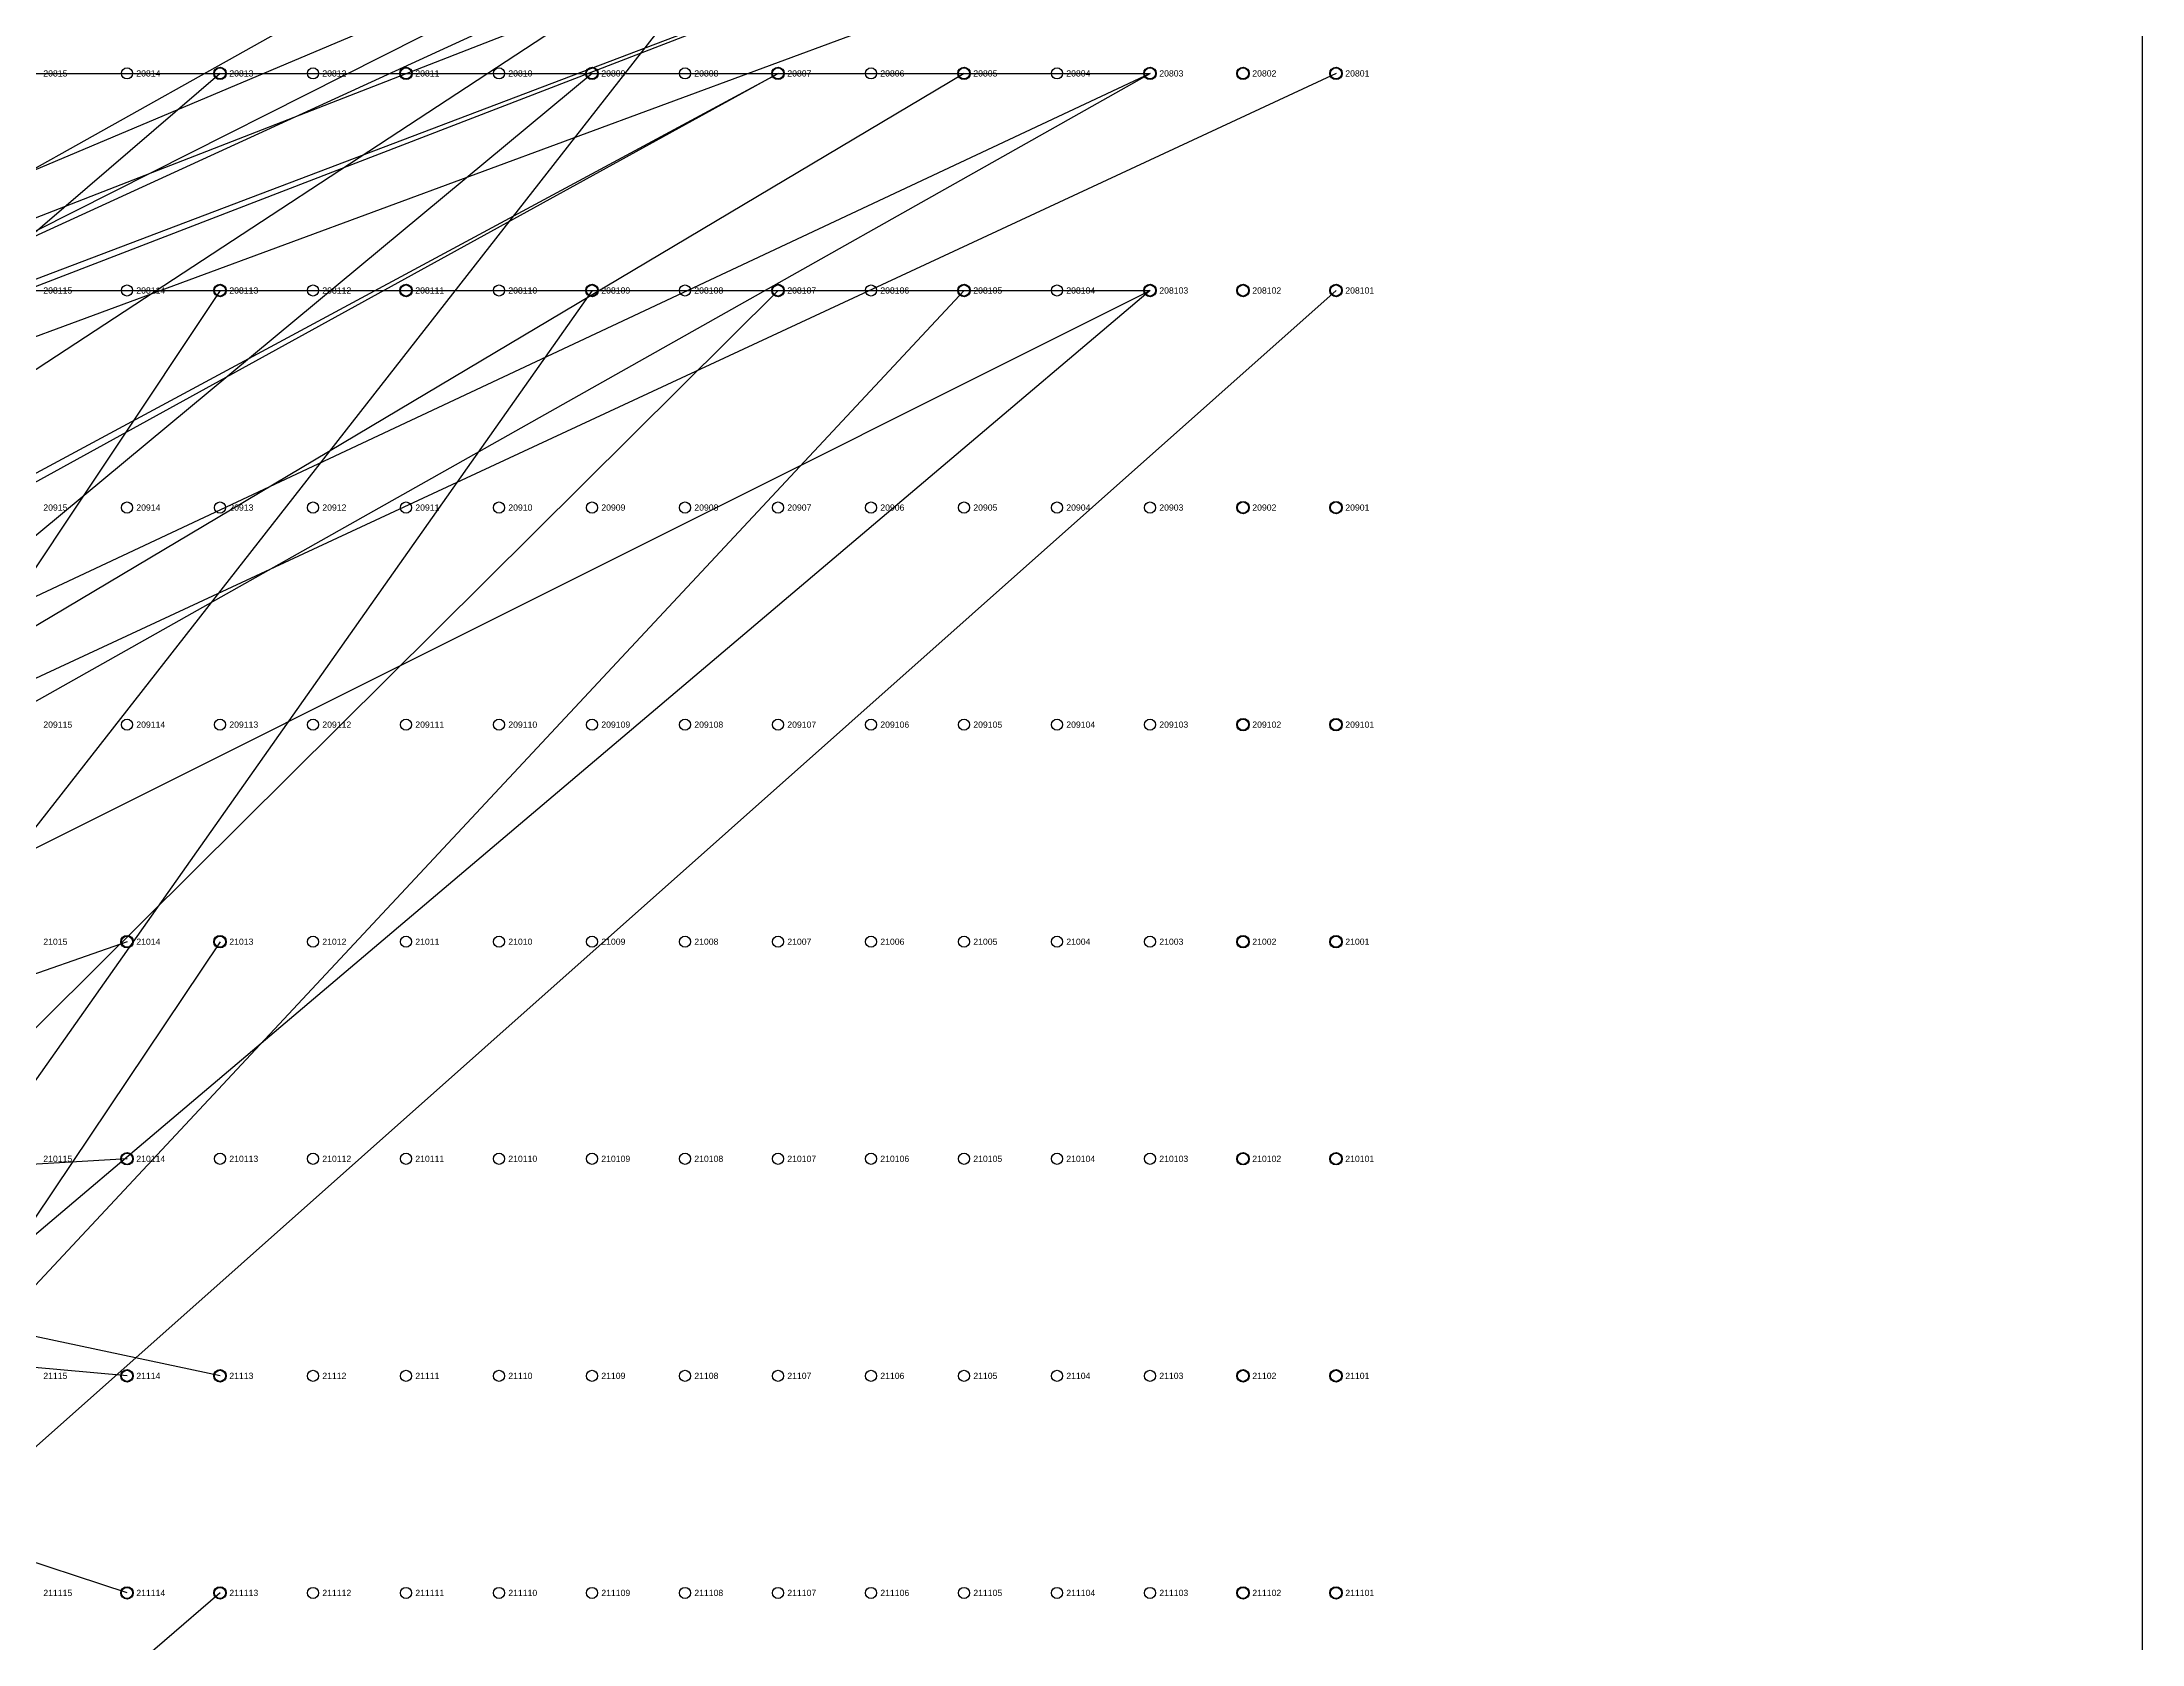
# Model space of a CAD drawing. Extents: x -5 to 376, y -217 to 241.
# Drawn here: x 290.2 to 376.2, y 18.8 to 84.4 of the extents above; entities that cross this region are included whole.
import ezdxf

# ---------------------------------------------------------------- set-up
doc = ezdxf.new("R2010")
doc.units = 0
for name, color, linetype in [('BOTTOM_WIRES_BLACK', 250, 'CONTINUOUS'), ('BOTTOM_WIRES_BLUE', 5, 'CONTINUOUS'), ('BOTTOM_WIRES_RED', 10, 'CONTINUOUS'), ('FIXTURE_INTERFACE_PIN', 4, 'CONTINUOUS'), ('FIXTURE_OUTLINE', 144, 'CONTINUOUS'), ('TESTER_INTERFACE_PIN', 144, 'CONTINUOUS'), ('TESTER_INTERFACE_PIN_LABEL', 144, 'CONTINUOUS')]:
    doc.layers.add(name, color=color, linetype=linetype)
doc.styles.get("Standard").update_dxf_attribs({"font": 'arial.ttf'})

msp = doc.modelspace()

# ---------------------------------------------------------------- linework, layer by layer
at = {"layer": 'BOTTOM_WIRES_BLACK'}
for p, q in [((343.18194, 100.9015), (197.6755, 34.15538)), ((335.56194, 100.9015), (242.93068, 40.20566)), ((327.94194, 100.9015), (242.93068, -7.79526)), ((327.94194, 92.0115), (194.92976, 40.20566)), ((312.70194, 92.0115), (198.12, 27.81046)), ((343.18194, 92.0115), (202.95108, 40.24122)), ((297.46194, 83.1215), (236.47654, 30.68066)), ((327.94194, 83.1215), (245.67642, 34.15538)), ((312.70194, 83.1215), (246.12092, 27.81046)), ((343.18194, 83.1215), (250.952, 40.24122)), ((297.46194, 74.2315), (236.47654, -17.32026)), ((327.94194, 74.2315), (245.67642, -13.84554)), ((312.70194, 74.2315), (246.12092, -20.19046)), ((343.18194, 74.2315), (250.952, -7.7597))]:
    msp.add_line(p, q, dxfattribs=at)
at = {"layer": 'BOTTOM_WIRES_BLUE'}
for p, q in [((293.65194, 47.5615), (254.33274, 33.80486)), ((297.46194, 47.5615), (258.82092, -10.03046)), ((297.46194, 29.7815), (258.82092, 37.97046)), ((293.65194, 38.6715), (260.09092, 36.70046)), ((293.65194, 20.8915), (254.33274, 33.80486)), ((293.65194, 29.7815), (257.35026, 33.01746)), ((297.46194, 20.8915), (260.09092, -11.30046))]:
    msp.add_line(p, q, dxfattribs=at)
at = {"layer": 'BOTTOM_WIRES_RED'}
for p, q in [((179.35194, 20.8915), (320.32194, 92.0115)), ((179.35194, 31.72968), (335.56194, 92.0115)), ((320.32194, 92.0115), (183.9214, 34.47796)), ((335.56194, 92.0115), (183.9214, 34.47796)), ((221.26194, 29.7815), (320.32194, 83.1215)), ((225.07194, 20.8915), (335.56194, 83.1215)), ((320.32194, 83.1215), (231.92232, 34.47796)), ((335.56194, 83.1215), (231.92232, 34.47796)), ((289.84194, 83.1215), (305.08194, 83.1215)), ((305.08194, 83.1215), (335.56194, 83.1215)), ((228.88194, 20.8915), (335.56194, 74.2315)), ((320.32194, 74.2315), (231.92232, -13.52296)), ((335.56194, 74.2315), (231.92232, -13.52296)), ((289.84194, 74.2315), (305.08194, 74.2315)), ((305.08194, 74.2315), (335.56194, 74.2315))]:
    msp.add_line(p, q, dxfattribs=at)
at = {"layer": 'FIXTURE_INTERFACE_PIN'}
for centre in [(297.46194, 83.1215), (305.08194, 83.1215), (312.70194, 83.1215), (320.32194, 83.1215), (327.94194, 83.1215), (335.56194, 83.1215), (339.37194, 83.1215), (343.18194, 83.1215), (297.46194, 74.2315), (305.08194, 74.2315), (312.70194, 74.2315), (320.32194, 74.2315), (327.94194, 74.2315), (335.56194, 74.2315), (339.37194, 74.2315), (343.18194, 74.2315), (339.37194, 65.3415), (343.18194, 65.3415), (339.37194, 56.4515), (343.18194, 56.4515), (293.65194, 47.5615), (297.46194, 47.5615), (339.37194, 47.5615), (343.18194, 47.5615), (293.65194, 38.6715), (339.37194, 38.6715), (343.18194, 38.6715), (293.65194, 29.7815), (297.46194, 29.7815), (339.37194, 29.7815), (343.18194, 29.7815), (293.65194, 20.8915), (297.46194, 20.8915), (339.37194, 20.8915), (343.18194, 20.8915)]:
    msp.add_circle(centre, 0.254, dxfattribs=at)
at = {"layer": 'FIXTURE_OUTLINE'}
msp.add_line((376.20194, 240.6015), (376.20194, -216.5985), dxfattribs=at)
at = {"layer": 'TESTER_INTERFACE_PIN'}
for centre in [(293.65194, 83.1215), (297.46194, 83.1215), (301.27194, 83.1215), (305.08194, 83.1215), (308.89194, 83.1215), (312.70194, 83.1215), (316.51194, 83.1215), (320.32194, 83.1215), (324.13194, 83.1215), (327.94194, 83.1215), (331.75194, 83.1215), (335.56194, 83.1215), (339.37194, 83.1215), (343.18194, 83.1215), (293.65194, 74.2315), (297.46194, 74.2315), (301.27194, 74.2315), (305.08194, 74.2315), (308.89194, 74.2315), (312.70194, 74.2315), (316.51194, 74.2315), (320.32194, 74.2315), (324.13194, 74.2315), (327.94194, 74.2315), (331.75194, 74.2315), (335.56194, 74.2315), (339.37194, 74.2315), (343.18194, 74.2315), (293.65194, 65.3415), (297.46194, 65.3415), (301.27194, 65.3415), (305.08194, 65.3415), (308.89194, 65.3415), (312.70194, 65.3415), (316.51194, 65.3415), (320.32194, 65.3415), (324.13194, 65.3415), (327.94194, 65.3415), (331.75194, 65.3415), (335.56194, 65.3415), (339.37194, 65.3415), (343.18194, 65.3415), (293.65194, 56.4515), (297.46194, 56.4515), (301.27194, 56.4515), (305.08194, 56.4515), (308.89194, 56.4515), (312.70194, 56.4515), (316.51194, 56.4515), (320.32194, 56.4515), (324.13194, 56.4515), (327.94194, 56.4515), (331.75194, 56.4515), (335.56194, 56.4515), (339.37194, 56.4515), (343.18194, 56.4515), (293.65194, 47.5615), (297.46194, 47.5615), (301.27194, 47.5615), (305.08194, 47.5615), (308.89194, 47.5615), (312.70194, 47.5615), (316.51194, 47.5615), (320.32194, 47.5615), (324.13194, 47.5615), (327.94194, 47.5615), (331.75194, 47.5615), (335.56194, 47.5615), (339.37194, 47.5615), (343.18194, 47.5615), (293.65194, 38.6715), (297.46194, 38.6715), (301.27194, 38.6715), (305.08194, 38.6715), (308.89194, 38.6715), (312.70194, 38.6715), (316.51194, 38.6715), (320.32194, 38.6715), (324.13194, 38.6715), (327.94194, 38.6715), (331.75194, 38.6715), (335.56194, 38.6715), (339.37194, 38.6715), (343.18194, 38.6715), (293.65194, 29.7815), (297.46194, 29.7815), (301.27194, 29.7815), (305.08194, 29.7815), (308.89194, 29.7815), (312.70194, 29.7815), (316.51194, 29.7815), (320.32194, 29.7815), (324.13194, 29.7815), (327.94194, 29.7815), (331.75194, 29.7815), (335.56194, 29.7815), (339.37194, 29.7815), (343.18194, 29.7815), (293.65194, 20.8915), (297.46194, 20.8915), (301.27194, 20.8915), (305.08194, 20.8915), (308.89194, 20.8915), (312.70194, 20.8915), (316.51194, 20.8915), (320.32194, 20.8915), (324.13194, 20.8915), (327.94194, 20.8915), (331.75194, 20.8915), (335.56194, 20.8915), (339.37194, 20.8915), (343.18194, 20.8915)]:
    msp.add_circle(centre, 0.2286, dxfattribs=at)

# ---------------------------------------------------------------- texts
at = {"layer": 'TESTER_INTERFACE_PIN_LABEL'}
for s, p in [('20815', (290.22294, 82.9945)), ('20814', (294.03294, 82.9945)), ('20813', (297.84294, 82.9945)), ('20812', (301.65294, 82.9945)), ('20811', (305.46294, 82.9945)), ('20810', (309.27294, 82.9945)), ('20809', (313.08294, 82.9945)), ('20808', (316.89294, 82.9945)), ('20807', (320.70294, 82.9945)), ('20806', (324.51294, 82.9945)), ('20805', (328.32294, 82.9945)), ('20804', (332.13294, 82.9945)), ('20803', (335.94294, 82.9945)), ('20802', (339.75294, 82.9945)), ('20801', (343.56294, 82.9945)), ('208115', (290.22294, 74.1045)), ('208114', (294.03294, 74.1045)), ('208113', (297.84294, 74.1045)), ('208112', (301.65294, 74.1045)), ('208111', (305.46294, 74.1045)), ('208110', (309.27294, 74.1045)), ('208109', (313.08294, 74.1045)), ('208108', (316.89294, 74.1045)), ('208107', (320.70294, 74.1045)), ('208106', (324.51294, 74.1045)), ('208105', (328.32294, 74.1045)), ('208104', (332.13294, 74.1045)), ('208103', (335.94294, 74.1045)), ('208102', (339.75294, 74.1045)), ('208101', (343.56294, 74.1045)), ('20915', (290.22294, 65.2145)), ('20914', (294.03294, 65.2145)), ('20913', (297.84294, 65.2145)), ('20912', (301.65294, 65.2145)), ('20911', (305.46294, 65.2145)), ('20910', (309.27294, 65.2145)), ('20909', (313.08294, 65.2145)), ('20908', (316.89294, 65.2145)), ('20907', (320.70294, 65.2145)), ('20906', (324.51294, 65.2145)), ('20905', (328.32294, 65.2145)), ('20904', (332.13294, 65.2145)), ('20903', (335.94294, 65.2145)), ('20902', (339.75294, 65.2145)), ('20901', (343.56294, 65.2145)), ('209115', (290.22294, 56.3245)), ('209114', (294.03294, 56.3245)), ('209113', (297.84294, 56.3245)), ('209112', (301.65294, 56.3245)), ('209111', (305.46294, 56.3245)), ('209110', (309.27294, 56.3245)), ('209109', (313.08294, 56.3245)), ('209108', (316.89294, 56.3245)), ('209107', (320.70294, 56.3245)), ('209106', (324.51294, 56.3245)), ('209105', (328.32294, 56.3245)), ('209104', (332.13294, 56.3245)), ('209103', (335.94294, 56.3245)), ('209102', (339.75294, 56.3245)), ('209101', (343.56294, 56.3245)), ('21015', (290.22294, 47.4345)), ('21014', (294.03294, 47.4345)), ('21013', (297.84294, 47.4345)), ('21012', (301.65294, 47.4345)), ('21011', (305.46294, 47.4345)), ('21010', (309.27294, 47.4345)), ('21009', (313.08294, 47.4345)), ('21008', (316.89294, 47.4345)), ('21007', (320.70294, 47.4345)), ('21006', (324.51294, 47.4345)), ('21005', (328.32294, 47.4345)), ('21004', (332.13294, 47.4345)), ('21003', (335.94294, 47.4345)), ('21002', (339.75294, 47.4345)), ('21001', (343.56294, 47.4345)), ('210115', (290.22294, 38.5445)), ('210114', (294.03294, 38.5445)), ('210113', (297.84294, 38.5445)), ('210112', (301.65294, 38.5445)), ('210111', (305.46294, 38.5445)), ('210110', (309.27294, 38.5445)), ('210109', (313.08294, 38.5445)), ('210108', (316.89294, 38.5445)), ('210107', (320.70294, 38.5445)), ('210106', (324.51294, 38.5445)), ('210105', (328.32294, 38.5445)), ('210104', (332.13294, 38.5445)), ('210103', (335.94294, 38.5445)), ('210102', (339.75294, 38.5445)), ('210101', (343.56294, 38.5445)), ('21115', (290.22294, 29.6545)), ('21114', (294.03294, 29.6545)), ('21113', (297.84294, 29.6545)), ('21112', (301.65294, 29.6545)), ('21111', (305.46294, 29.6545)), ('21110', (309.27294, 29.6545)), ('21109', (313.08294, 29.6545)), ('21108', (316.89294, 29.6545)), ('21107', (320.70294, 29.6545)), ('21106', (324.51294, 29.6545)), ('21105', (328.32294, 29.6545)), ('21104', (332.13294, 29.6545)), ('21103', (335.94294, 29.6545)), ('21102', (339.75294, 29.6545)), ('21101', (343.56294, 29.6545)), ('211115', (290.22294, 20.7645)), ('211114', (294.03294, 20.7645)), ('211113', (297.84294, 20.7645)), ('211112', (301.65294, 20.7645)), ('211111', (305.46294, 20.7645)), ('211110', (309.27294, 20.7645)), ('211109', (313.08294, 20.7645)), ('211108', (316.89294, 20.7645)), ('211107', (320.70294, 20.7645)), ('211106', (324.51294, 20.7645)), ('211105', (328.32294, 20.7645)), ('211104', (332.13294, 20.7645)), ('211103', (335.94294, 20.7645)), ('211102', (339.75294, 20.7645)), ('211101', (343.56294, 20.7645))]:
    msp.add_text(s, height=0.254, dxfattribs=at).set_placement(p)

doc.saveas('drawing.dxf')
